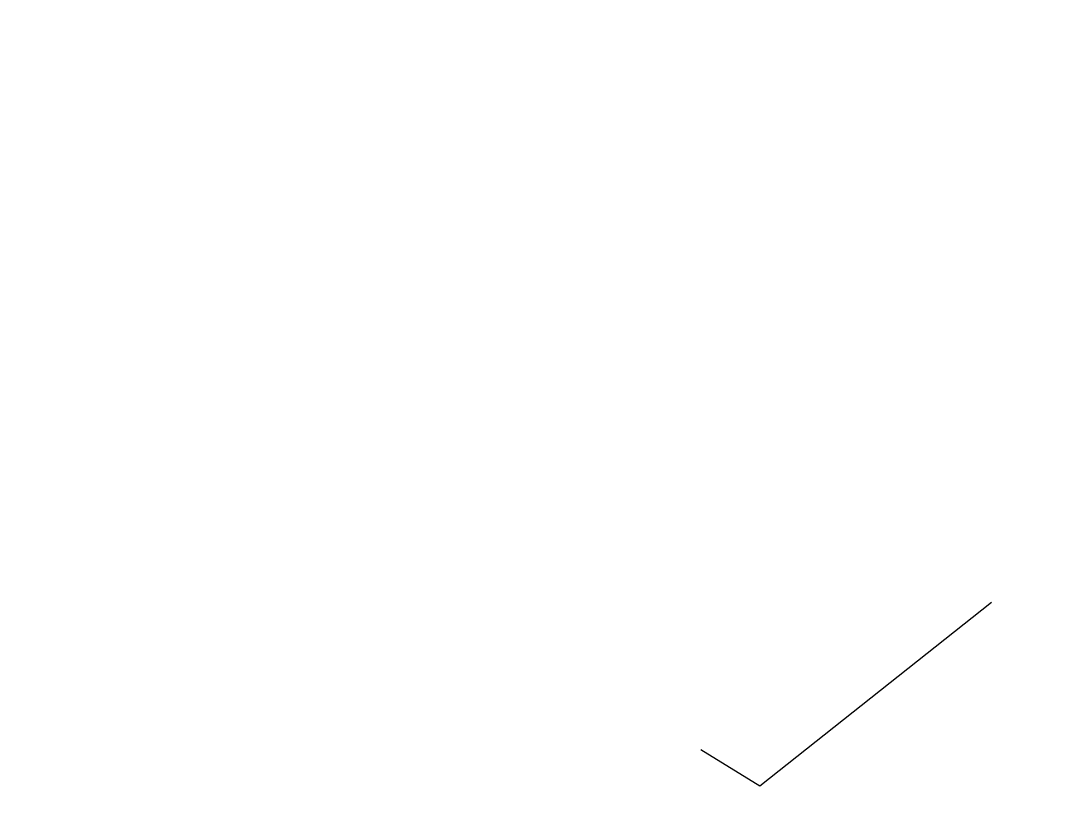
# Model space of a CAD drawing. Extents: x -119161 to 3778985, y -614964 to -30958.
# Drawn here: x 2707537 to 2741760, y -233832 to -208086 of the extents above; entities that cross this region are included whole.
import ezdxf

# ---------------------------------------------------------------- set-up
doc = ezdxf.new("R2010")
doc.units = 0
doc.header["$MEASUREMENT"] = 0
doc.layers.get('DEFPOINTS').update_dxf_attribs({"linetype": 'CONTINUOUS'})
doc.layers.add('LINE', color=7, linetype='CONTINUOUS')
doc.styles.get("Standard").update_dxf_attribs({"font": 'times.ttf', "height": 250})
doc.dimstyles.new('3', dxfattribs={"dimtxt": 225, "dimasz": 350, "dimexe": 100, "dimexo": 25, "dimgap": 9, "dimtad": 0, "dimdec": 0, "dimzin": 0, "dimdsep": 46, "dimtxsty": 'Standard', "dimcen": 0, "dimclrt": 256, "dimadec": 0, "dimazin": 0, "dimtfac": 1, "dimtdec": 0, "dimtofl": 0, "dimtmove": 2, "dimatfit": 3, "dimfxl": 1, "dimtolj": 1, "dimtzin": 0, "dimarcsym": 0})

# ---------------------------------------------------------------- blocks, each defined once
blk = doc.blocks.new('*D2064')
at = {"layer": 'DEFPOINTS', "color": 0, "lineweight": -2}
for p in [(2462635, -31122), (2462635, -33338), (2521930, -33338)]:
    blk.add_point(p, dxfattribs=at)
at = {"layer": 'DEFPOINTS', "color": 0, "linetype": 'ByBlock', "lineweight": -2}
for p in [(3484626, -240111), (3485507, -240111), (3485507, -240315)]:
    blk.add_point(p, dxfattribs=at)
at = {"layer": 'LINE', "color": 0, "lineweight": -2}
for p, q in [((2462635, -33313), (2462635, -31022)), ((2463185, -31122), (2491842, -31122)), ((2521380, -31122), (2492723, -31122)), ((2521930, -33313), (2521930, -31022))]:
    blk.add_line(p, q, dxfattribs=at)
at = {"layer": 'LINE', "color": 0, "linetype": 'ByBlock', "lineweight": -2}
for p, q in [((3484626, -240136), (3484626, -240415)), ((3485507, -240136), (3485507, -240415)), ((3484976, -240315), (3485157, -240315))]:
    blk.add_line(p, q, dxfattribs=at)
at = {"layer": 'LINE', "color": 0, "lineweight": -2}
for points in [[(2463185, -31031), (2463185, -31214), (2462635, -31122)], [(2521380, -31031), (2521380, -31214), (2521930, -31122)]]:
    blk.add_solid(points, dxfattribs=at)
at = {"layer": 'LINE', "color": 0, "linetype": 'ByBlock', "lineweight": -2}
for points in [[(3484976, -240257), (3484976, -240373), (3484626, -240315)], [(3485157, -240257), (3485157, -240373), (3485507, -240315)]]:
    blk.add_solid(points, dxfattribs=at)
at = {"layer": 'LINE', "insert": (2492283, -31122), "char_height": 250, "attachment_point": 5}
blk.add_mtext('\\A1;59295', dxfattribs=at)
at = {"layer": 'LINE', "linetype": 'ByBlock', "lineweight": -2, "insert": (3485066, -240810), "char_height": 250, "attachment_point": 5}
blk.add_mtext('\\A1;1000', dxfattribs=at)

msp = doc.modelspace()

# ---------------------------------------------------------------- linework, layer by layer
at = {"layer": 'LINE', "color": 3, "ltscale": 0.5, "elevation": 0}
msp.add_lwpolyline([(2729990.5, -232155.5), (2731940.2, -233353.8), (2739588.8, -227287.2)], dxfattribs=at)

# ---------------------------------------------------------------- dimensions: what is measured, and where the dimension line sits
at = {"layer": 'LINE', "color": 0, "linetype": 'ByBlock', "lineweight": -2}
dim = msp.add_linear_dim(base=(3485507.4, -240315), p1=(3484625.5, -240110.7), p2=(3485507.4, -240110.6), text='1000', dimstyle='3', dxfattribs=at)
dim.commit()
dim.dimension.update_dxf_attribs({"geometry": '*D2064', "text_midpoint": (3485066.5, -240810)})
at = {"layer": 'LINE'}
dim = msp.add_linear_dim(base=(2462635.3, -31122.3), p1=(2521930.4, -33338), p2=(2462635.3, -33338), angle=180, dimstyle='3', override={"dimtxt": 450, "dimasz": 550, "dimgap": 0, "dimclrd": 0, "dimclre": 0}, dxfattribs=at)
dim.commit()
dim.dimension.update_dxf_attribs({"geometry": '*D2064', "text_midpoint": (2492282.9, -31122.3)})

doc.saveas('drawing.dxf')
